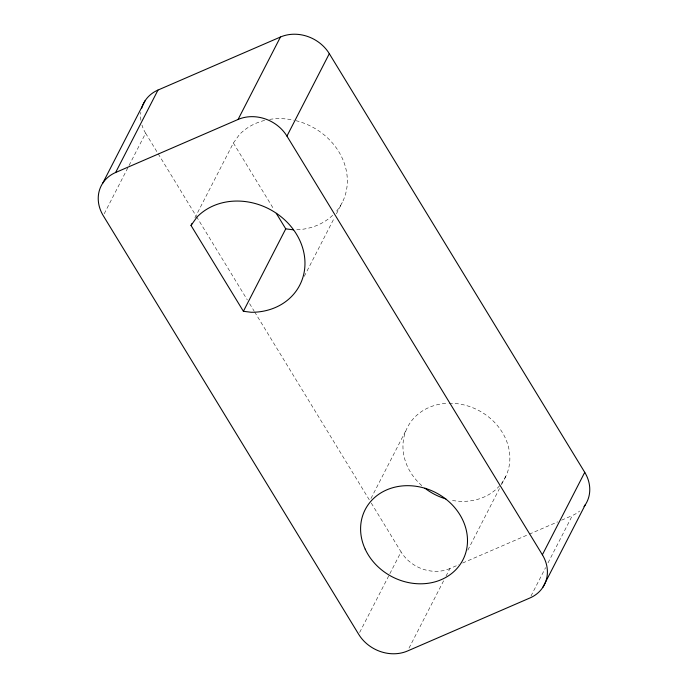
<?xml version="1.0" encoding="UTF-8"?>
<svg xmlns="http://www.w3.org/2000/svg" width="688" height="688" viewBox="0 0 688 688"><rect width="100%" height="100%" fill="white"/><g stroke="black" fill="none" stroke-linecap="round" stroke-linejoin="round"><path stroke-width="0.52" stroke-dasharray="3.44 2.58" d="M104.232 213.762L128.579 166.384M129.069 165.438L145.624 133.223A36.636 31.596 27.2 0 1 141.943 125.035M194.91 217.872L233.378 143.018L239.407 134.581A62.273 53.716 27.2 0 1 264.648 120.4M304.285 276.352L334.48 217.606M336.432 213.813L342.271 202.444M370.97 498.49L406.522 429.321M359.661 632.435L389.374 574.635M389.855 573.689L401.061 551.896L370.316 501.509M409.007 648.13L444.07 579.907M446.022 576.123L449.918 568.537L458.733 564.719M467.831 550.151L499.479 488.557M501.432 484.773L506.299 475.296M530.981 596.049L545.593 567.617M548.026 562.879L572.373 515.501A36.636 31.596 27.2 0 0 579.674 511.055M462.654 563.025L528.289 534.593M529.27 534.172L557.684 521.865M561.597 520.171L572.373 515.501M233.378 143.018L274.056 209.677M145.624 133.223L195.925 215.679M196.484 216.591L247.345 299.959M249.581 303.623L254.053 310.95M254.612 311.87L369.757 500.589M449.918 568.537A36.636 31.596 27.2 0 1 401.061 551.896M140.902 120.288A36.636 31.596 27.2 0 1 140.842 112.282M499.634 485.728A54.945 47.395 27.2 0 1 450.778 500.133M421.821 485.642A54.945 47.395 27.2 0 1 404.94 433.474A54.945 47.395 27.2 0 1 448.094 403.271M449.075 403.245A54.945 47.395 27.2 0 1 501.664 431.359A54.945 47.395 27.2 0 1 500.95 484.146M332.665 215.31A62.273 53.716 27.2 0 1 294.55 229.844M269.636 119.385A62.273 53.716 27.2 0 1 293.733 120.159M295.814 120.641A62.273 53.716 27.2 0 1 335.477 212.411"/><path stroke-width="1.03" d="M102.761 183.137L145.125 100.697M584.748 472.338L542.376 554.777A36.636 31.596 27.2 0 1 530.009 597.941L407.554 650.977A36.636 31.596 27.2 0 1 358.689 634.327L103.252 215.662A36.636 31.596 27.2 0 1 115.627 172.499L157.991 90.059L280.446 37.023A36.636 31.596 27.2 0 1 329.311 53.673L584.748 472.338A36.636 31.596 27.2 0 1 584.043 506.549M115.627 172.499L238.082 119.463L280.446 37.023M191.015 225.449L197.035 217.012A62.273 53.716 27.2 0 1 297.431 235.821A62.273 53.716 27.2 0 1 251.137 312.275L243.389 311.294L191.015 225.449L191.986 223.557M542.376 554.777L286.939 136.104L329.311 53.673M243.389 311.294L285.752 228.855L276.284 213.332M542.875 587.303L585.239 504.863M285.752 228.855L293.509 229.844M238.082 119.463A36.636 31.596 27.2 0 1 286.939 136.104M141.685 108.197A36.636 31.596 27.2 0 1 157.991 90.059M445.841 498.903A54.945 47.395 27.2 0 1 424.952 488.231M365.19 549.144A54.945 47.395 27.2 0 0 457.262 568.168A54.945 47.395 27.2 0 0 419.68 486.923A54.945 47.395 27.2 0 0 365.19 549.144"/></g></svg>
